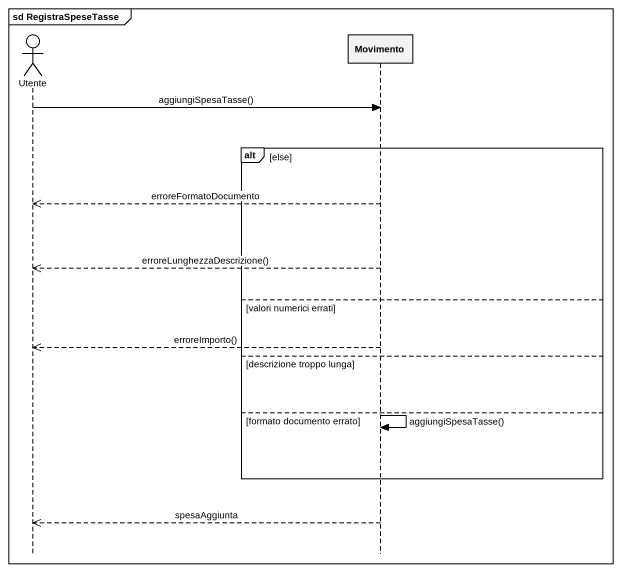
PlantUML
@startuml
mainframe sd RegistraSpeseTasse
hide footbox
actor Utente
participant Movimento

Utente -> Movimento : aggiungiSpesaTasse()
alt else
  Movimento -->> Utente : erroreFormatoDocumento
  Movimento -->> Utente : erroreLunghezzaDescrizione()
else valori numerici errati
  Movimento -->> Utente : erroreImporto()
else descrizione troppo lunga
else formato documento errato
  Movimento -> Movimento : aggiungiSpesaTasse()
end
Movimento -->> Utente : spesaAggiunta
@enduml
